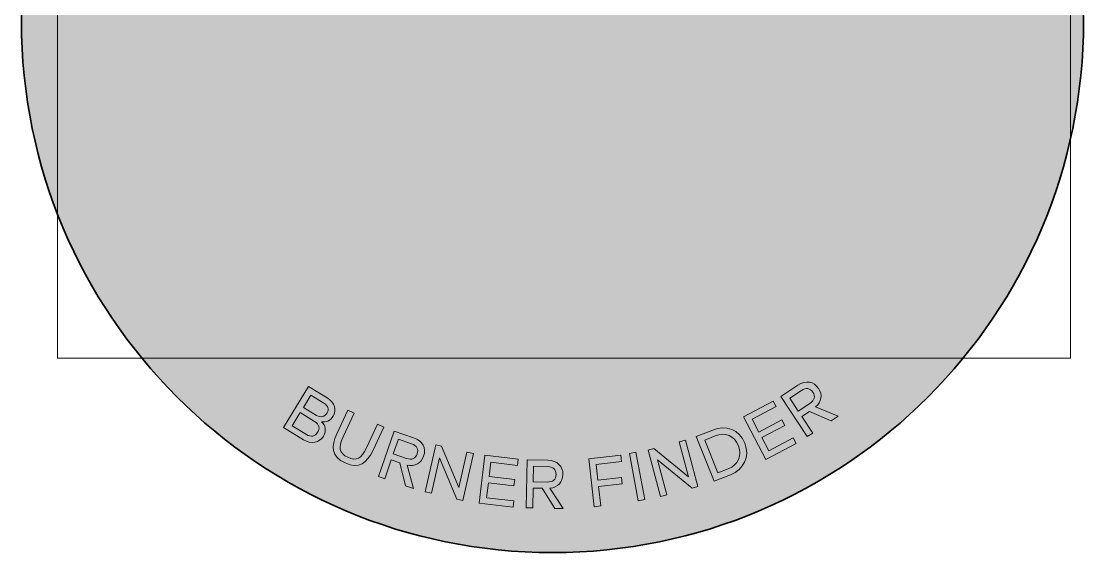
# Model space of a CAD drawing. Header units: millimetres. Extents: x 134.4 to 194.4, y -257.3 to -197.3.
# Drawn here: x 134.4 to 194.4, y -257.3 to -227.3 of the extents above; entities that cross this region are included whole.
import ezdxf

# ---------------------------------------------------------------- set-up
doc = ezdxf.new("R2010")
doc.units = ezdxf.units.MM
doc.header["$MEASUREMENT"] = 0
doc.layers.add('Layer 1', color=7, linetype='Continuous', lineweight=0)
picture_1 = doc.add_image_def('image1.png', size_in_pixel=(2001, 1330))

# ---------------------------------------------------------------- blocks, each defined once
blk = doc.blocks.new('Block_1')
at = {"layer": 'Layer 1'}
h = blk.add_hatch(color=250, dxfattribs=at)
h.dxf.hatch_style = 2
edge = h.paths.add_edge_path()
edge.add_spline(control_points=[(178.32, -249.282), (178.32, -249.282), (178.977, -248.847), (178.977, -248.847), (179.242, -248.671), (179.296, -248.45), (179.139, -248.213), (178.983, -247.977), (178.758, -247.94), (178.492, -248.115), (178.492, -248.115), (177.836, -248.551), (177.836, -248.551), (177.836, -248.551), (178.32, -249.282), (178.32, -249.282)], knot_values=[0, 0, 0, 0, 1, 1, 1, 2, 2, 2, 3, 3, 3, 4, 4, 4, 5, 5, 5, 5], degree=3, periodic=0)
edge = h.paths.add_edge_path()
edge.add_spline(control_points=[(178.947, -249.294), (178.947, -249.294), (178.517, -249.579), (178.517, -249.579), (178.517, -249.579), (179.138, -250.517), (179.138, -250.517), (179.138, -250.517), (178.828, -250.723), (178.828, -250.723), (178.828, -250.723), (177.328, -248.459), (177.328, -248.459), (177.328, -248.459), (178.295, -247.818), (178.295, -247.818), (178.748, -247.518), (179.203, -247.608), (179.463, -247.999), (179.696, -248.352), (179.642, -248.755), (179.3, -249.047), (179.3, -249.047), (180.572, -249.568), (180.572, -249.568), (180.572, -249.568), (180.177, -249.83), (180.177, -249.83), (180.177, -249.83), (178.947, -249.294), (178.947, -249.294)], knot_values=[0, 0, 0, 0, 1, 1, 1, 2, 2, 2, 3, 3, 3, 4, 4, 4, 5, 5, 5, 6, 6, 6, 7, 7, 7, 8, 8, 8, 9, 9, 9, 10, 10, 10, 10], degree=3, periodic=0)
h = blk.add_hatch(color=250, dxfattribs=at)
h.dxf.hatch_style = 2
edge = h.paths.add_edge_path()
edge.add_spline(control_points=[(150.789, -248.384), (150.789, -248.384), (150.369, -249.07), (150.369, -249.07), (150.369, -249.07), (151.104, -249.52), (151.104, -249.52), (151.349, -249.671), (151.56, -249.609), (151.706, -249.37), (151.826, -249.175), (151.769, -248.985), (151.524, -248.835), (151.524, -248.835), (150.789, -248.384), (150.789, -248.384)], knot_values=[0, 0, 0, 0, 1, 1, 1, 2, 2, 2, 3, 3, 3, 4, 4, 4, 5, 5, 5, 5], degree=3, periodic=0)
edge = h.paths.add_edge_path()
edge.add_spline(control_points=[(151.169, -250.476), (151.313, -250.241), (151.259, -250.025), (150.997, -249.865), (150.997, -249.865), (150.186, -249.368), (150.186, -249.368), (150.186, -249.368), (149.733, -250.106), (149.733, -250.106), (149.733, -250.106), (150.545, -250.603), (150.545, -250.603), (150.806, -250.763), (151.025, -250.711), (151.169, -250.476)], knot_values=[0, 0, 0, 0, 1, 1, 1, 2, 2, 2, 3, 3, 3, 4, 4, 4, 5, 5, 5, 5], degree=3, periodic=0)
edge = h.paths.add_edge_path()
edge.add_spline(control_points=[(151.492, -250.692), (151.263, -251.066), (150.812, -251.177), (150.362, -250.901), (150.362, -250.901), (149.233, -250.209), (149.233, -250.209), (149.233, -250.209), (150.654, -247.892), (150.654, -247.892), (150.654, -247.892), (151.707, -248.537), (151.707, -248.537), (152.143, -248.805), (152.256, -249.215), (152.037, -249.573), (151.885, -249.821), (151.641, -249.936), (151.379, -249.88), (151.63, -250.103), (151.671, -250.401), (151.492, -250.692)], knot_values=[0, 0, 0, 0, 1, 1, 1, 2, 2, 2, 3, 3, 3, 4, 4, 4, 5, 5, 5, 6, 6, 6, 7, 7, 7, 7], degree=3, periodic=0)
h = blk.add_hatch(color=250, dxfattribs=at)
h.dxf.hatch_style = 2
edge = h.paths.add_edge_path()
edge.add_spline(control_points=[(178.031, -250.797), (178.031, -250.797), (178.194, -251.105), (178.194, -251.105), (178.194, -251.105), (176.494, -252.005), (176.494, -252.005), (176.494, -252.005), (175.224, -249.605), (175.224, -249.605), (175.224, -249.605), (176.897, -248.72), (176.897, -248.72), (176.897, -248.72), (177.06, -249.028), (177.06, -249.028), (177.06, -249.028), (175.716, -249.739), (175.716, -249.739), (175.716, -249.739), (176.099, -250.463), (176.099, -250.463), (176.099, -250.463), (177.388, -249.781), (177.388, -249.781), (177.388, -249.781), (177.552, -250.089), (177.552, -250.089), (177.552, -250.089), (176.262, -250.771), (176.262, -250.771), (176.262, -250.771), (176.66, -251.522), (176.66, -251.522), (176.66, -251.522), (178.031, -250.797), (178.031, -250.797)], knot_values=[0, 0, 0, 0, 1, 1, 1, 2, 2, 2, 3, 3, 3, 4, 4, 4, 5, 5, 5, 6, 6, 6, 7, 7, 7, 8, 8, 8, 9, 9, 9, 10, 10, 10, 11, 11, 11, 12, 12, 12, 12], degree=3, periodic=0)
h = blk.add_hatch(color=250, dxfattribs=at)
h.dxf.hatch_style = 2
edge = h.paths.add_edge_path()
edge.add_spline(control_points=[(152.251, -250.567), (152.251, -250.567), (152.881, -249.23), (152.881, -249.23), (152.881, -249.23), (153.232, -249.395), (153.232, -249.395), (153.232, -249.395), (152.602, -250.732), (152.602, -250.732), (152.315, -251.343), (152.388, -251.66), (152.869, -251.887), (153.346, -252.112), (153.638, -251.975), (153.929, -251.357), (153.929, -251.357), (154.558, -250.02), (154.558, -250.02), (154.558, -250.02), (154.909, -250.185), (154.909, -250.185), (154.909, -250.185), (154.28, -251.522), (154.28, -251.522), (153.964, -252.192), (153.503, -252.58), (152.717, -252.21), (151.941, -251.844), (151.929, -251.251), (152.251, -250.567)], knot_values=[0, 0, 0, 0, 1, 1, 1, 2, 2, 2, 3, 3, 3, 4, 4, 4, 5, 5, 5, 6, 6, 6, 7, 7, 7, 8, 8, 8, 9, 9, 9, 10, 10, 10, 10], degree=3, periodic=0)
h = blk.add_hatch(color=250, dxfattribs=at)
h.dxf.hatch_style = 2
edge = h.paths.add_edge_path()
edge.add_spline(control_points=[(174.934, -251.232), (174.708, -250.665), (174.195, -250.448), (173.615, -250.679), (173.615, -250.679), (173.031, -250.912), (173.031, -250.912), (173.031, -250.912), (173.772, -252.773), (173.772, -252.773), (173.772, -252.773), (174.356, -252.54), (174.356, -252.54), (174.937, -252.309), (175.16, -251.798), (174.934, -251.232)], knot_values=[0, 0, 0, 0, 1, 1, 1, 2, 2, 2, 3, 3, 3, 4, 4, 4, 5, 5, 5, 5], degree=3, periodic=0)
edge = h.paths.add_edge_path()
edge.add_spline(control_points=[(175.295, -251.088), (175.602, -251.86), (175.242, -252.572), (174.489, -252.872), (174.489, -252.872), (173.558, -253.243), (173.558, -253.243), (173.558, -253.243), (172.552, -250.718), (172.552, -250.718), (172.552, -250.718), (173.483, -250.347), (173.483, -250.347), (174.236, -250.047), (174.987, -250.316), (175.295, -251.088)], knot_values=[0, 0, 0, 0, 1, 1, 1, 2, 2, 2, 3, 3, 3, 4, 4, 4, 5, 5, 5, 5], degree=3, periodic=0)
h = blk.add_hatch(color=250, dxfattribs=at)
h.dxf.hatch_style = 2
edge = h.paths.add_edge_path()
edge.add_spline(control_points=[(155.441, -251.695), (155.441, -251.695), (156.186, -251.952), (156.186, -251.952), (156.487, -252.055), (156.696, -251.963), (156.788, -251.695), (156.88, -251.427), (156.773, -251.226), (156.472, -251.122), (156.472, -251.122), (155.727, -250.865), (155.727, -250.865), (155.727, -250.865), (155.441, -251.695), (155.441, -251.695)], knot_values=[0, 0, 0, 0, 1, 1, 1, 2, 2, 2, 3, 3, 3, 4, 4, 4, 5, 5, 5, 5], degree=3, periodic=0)
edge = h.paths.add_edge_path()
edge.add_spline(control_points=[(155.813, -252.201), (155.813, -252.201), (155.325, -252.033), (155.325, -252.033), (155.325, -252.033), (154.958, -253.097), (154.958, -253.097), (154.958, -253.097), (154.605, -252.976), (154.605, -252.976), (154.605, -252.976), (155.491, -250.406), (155.491, -250.406), (155.491, -250.406), (156.589, -250.784), (156.589, -250.784), (157.103, -250.961), (157.308, -251.377), (157.155, -251.821), (157.017, -252.222), (156.664, -252.424), (156.224, -252.33), (156.224, -252.33), (156.584, -253.658), (156.584, -253.658), (156.584, -253.658), (156.136, -253.503), (156.136, -253.503), (156.136, -253.503), (155.813, -252.201), (155.813, -252.201)], knot_values=[0, 0, 0, 0, 1, 1, 1, 2, 2, 2, 3, 3, 3, 4, 4, 4, 5, 5, 5, 6, 6, 6, 7, 7, 7, 8, 8, 8, 9, 9, 9, 10, 10, 10, 10], degree=3, periodic=0)
h = blk.add_hatch(color=250, dxfattribs=at)
h.dxf.hatch_style = 2
edge = h.paths.add_edge_path()
edge.add_spline(control_points=[(159.964, -251.673), (159.964, -251.673), (159.361, -254.322), (159.361, -254.322), (159.361, -254.322), (159.032, -254.247), (159.032, -254.247), (159.032, -254.247), (158.052, -251.926), (158.052, -251.926), (158.052, -251.926), (157.598, -253.921), (157.598, -253.921), (157.598, -253.921), (157.235, -253.838), (157.235, -253.838), (157.235, -253.838), (157.837, -251.189), (157.837, -251.189), (157.837, -251.189), (158.166, -251.264), (158.166, -251.264), (158.166, -251.264), (159.147, -253.585), (159.147, -253.585), (159.147, -253.585), (159.601, -251.591), (159.601, -251.591), (159.601, -251.591), (159.964, -251.673), (159.964, -251.673)], knot_values=[0, 0, 0, 0, 1, 1, 1, 2, 2, 2, 3, 3, 3, 4, 4, 4, 5, 5, 5, 6, 6, 6, 7, 7, 7, 8, 8, 8, 9, 9, 9, 10, 10, 10, 10], degree=3, periodic=0)
h = blk.add_hatch(color=250, dxfattribs=at)
h.dxf.hatch_style = 2
edge = h.paths.add_edge_path()
edge.add_spline(control_points=[(171.943, -250.922), (171.943, -250.922), (172.648, -253.545), (172.648, -253.545), (172.648, -253.545), (172.322, -253.632), (172.322, -253.632), (172.322, -253.632), (170.372, -252.039), (170.372, -252.039), (170.372, -252.039), (170.902, -254.013), (170.902, -254.013), (170.902, -254.013), (170.543, -254.11), (170.543, -254.11), (170.543, -254.11), (169.838, -251.487), (169.838, -251.487), (169.838, -251.487), (170.164, -251.4), (170.164, -251.4), (170.164, -251.4), (172.114, -252.993), (172.114, -252.993), (172.114, -252.993), (171.584, -251.019), (171.584, -251.019), (171.584, -251.019), (171.943, -250.922), (171.943, -250.922)], knot_values=[0, 0, 0, 0, 1, 1, 1, 2, 2, 2, 3, 3, 3, 4, 4, 4, 5, 5, 5, 6, 6, 6, 7, 7, 7, 8, 8, 8, 9, 9, 9, 10, 10, 10, 10], degree=3, periodic=0)
h = blk.add_hatch(color=250, dxfattribs=at)
h.dxf.hatch_style = 2
edge = h.paths.add_edge_path()
edge.add_spline(control_points=[(162.253, -254.353), (162.253, -254.353), (162.211, -254.7), (162.211, -254.7), (162.211, -254.7), (160.3, -254.473), (160.3, -254.473), (160.3, -254.473), (160.62, -251.776), (160.62, -251.776), (160.62, -251.776), (162.501, -251.999), (162.501, -251.999), (162.501, -251.999), (162.46, -252.346), (162.46, -252.346), (162.46, -252.346), (160.949, -252.166), (160.949, -252.166), (160.949, -252.166), (160.852, -252.98), (160.852, -252.98), (160.852, -252.98), (162.301, -253.151), (162.301, -253.151), (162.301, -253.151), (162.26, -253.498), (162.26, -253.498), (162.26, -253.498), (160.811, -253.326), (160.811, -253.326), (160.811, -253.326), (160.711, -254.17), (160.711, -254.17), (160.711, -254.17), (162.253, -254.353), (162.253, -254.353)], knot_values=[0, 0, 0, 0, 1, 1, 1, 2, 2, 2, 3, 3, 3, 4, 4, 4, 5, 5, 5, 6, 6, 6, 7, 7, 7, 8, 8, 8, 9, 9, 9, 10, 10, 10, 11, 11, 11, 12, 12, 12, 12], degree=3, periodic=0)
h = blk.add_hatch(color=250, dxfattribs=at)
h.dxf.hatch_style = 2
edge = h.paths.add_edge_path()
edge.add_spline(control_points=[(163.352, -253.269), (163.352, -253.269), (164.14, -253.285), (164.14, -253.285), (164.458, -253.292), (164.628, -253.14), (164.634, -252.857), (164.64, -252.573), (164.476, -252.415), (164.158, -252.408), (164.158, -252.408), (163.37, -252.391), (163.37, -252.391), (163.37, -252.391), (163.352, -253.269), (163.352, -253.269)], knot_values=[0, 0, 0, 0, 1, 1, 1, 2, 2, 2, 3, 3, 3, 4, 4, 4, 5, 5, 5, 5], degree=3, periodic=0)
edge = h.paths.add_edge_path()
edge.add_spline(control_points=[(163.86, -253.637), (163.86, -253.637), (163.344, -253.626), (163.344, -253.626), (163.344, -253.626), (163.321, -254.751), (163.321, -254.751), (163.321, -254.751), (162.948, -254.743), (162.948, -254.743), (162.948, -254.743), (163.005, -252.027), (163.005, -252.027), (163.005, -252.027), (164.165, -252.051), (164.165, -252.051), (164.709, -252.062), (165.032, -252.395), (165.022, -252.865), (165.013, -253.288), (164.739, -253.589), (164.291, -253.634), (164.291, -253.634), (165.04, -254.787), (165.04, -254.787), (165.04, -254.787), (164.567, -254.777), (164.567, -254.777), (164.567, -254.777), (163.86, -253.637), (163.86, -253.637)], knot_values=[0, 0, 0, 0, 1, 1, 1, 2, 2, 2, 3, 3, 3, 4, 4, 4, 5, 5, 5, 6, 6, 6, 7, 7, 7, 8, 8, 8, 9, 9, 9, 10, 10, 10, 10], degree=3, periodic=0)
h = blk.add_hatch(color=250, dxfattribs=at)
h.dxf.hatch_style = 2
edge = h.paths.add_edge_path()
edge.add_spline(control_points=[(166.895, -252.287), (166.895, -252.287), (166.998, -253.185), (166.998, -253.185), (166.998, -253.185), (168.327, -253.033), (168.327, -253.033), (168.327, -253.033), (168.367, -253.38), (168.367, -253.38), (168.367, -253.38), (167.037, -253.532), (167.037, -253.532), (167.037, -253.532), (167.164, -254.638), (167.164, -254.638), (167.164, -254.638), (166.794, -254.681), (166.794, -254.681), (166.794, -254.681), (166.485, -251.983), (166.485, -251.983), (166.485, -251.983), (168.296, -251.775), (168.296, -251.775), (168.296, -251.775), (168.336, -252.122), (168.336, -252.122), (168.336, -252.122), (166.895, -252.287), (166.895, -252.287)], knot_values=[0, 0, 0, 0, 1, 1, 1, 2, 2, 2, 3, 3, 3, 4, 4, 4, 5, 5, 5, 6, 6, 6, 7, 7, 7, 8, 8, 8, 9, 9, 9, 10, 10, 10, 10], degree=3, periodic=0)
h = blk.add_hatch(color=250, dxfattribs=at)
h.dxf.hatch_style = 2
edge = h.paths.add_edge_path()
edge.add_spline(control_points=[(169.645, -254.276), (169.645, -254.276), (169.279, -254.343), (169.279, -254.343), (169.279, -254.343), (168.785, -251.672), (168.785, -251.672), (168.785, -251.672), (169.151, -251.604), (169.151, -251.604), (169.151, -251.604), (169.645, -254.276), (169.645, -254.276)], knot_values=[0, 0, 0, 0, 1, 1, 1, 2, 2, 2, 3, 3, 3, 4, 4, 4, 4], degree=3, periodic=0)
for points, knots in [([(178.947, -249.294), (178.947, -249.294), (178.517, -249.579), (178.517, -249.579), (178.517, -249.579), (179.138, -250.517), (179.138, -250.517), (179.138, -250.517), (178.828, -250.723), (178.828, -250.723), (178.828, -250.723), (177.328, -248.459), (177.328, -248.459), (177.328, -248.459), (178.295, -247.818), (178.295, -247.818), (178.748, -247.518), (179.203, -247.608), (179.463, -247.999), (179.696, -248.352), (179.642, -248.755), (179.3, -249.047), (179.3, -249.047), (180.572, -249.568), (180.572, -249.568), (180.572, -249.568), (180.177, -249.83), (180.177, -249.83), (180.177, -249.83), (178.947, -249.294), (178.947, -249.294)], [0, 0, 0, 0, 1, 1, 1, 2, 2, 2, 3, 3, 3, 4, 4, 4, 5, 5, 5, 6, 6, 6, 7, 7, 7, 8, 8, 8, 9, 9, 9, 10, 10, 10, 10]), ([(151.492, -250.692), (151.263, -251.066), (150.812, -251.177), (150.362, -250.901), (150.362, -250.901), (149.233, -250.209), (149.233, -250.209), (149.233, -250.209), (150.654, -247.892), (150.654, -247.892), (150.654, -247.892), (151.707, -248.537), (151.707, -248.537), (152.143, -248.805), (152.256, -249.215), (152.037, -249.573), (151.885, -249.821), (151.641, -249.936), (151.379, -249.88), (151.63, -250.103), (151.671, -250.401), (151.492, -250.692)], [0, 0, 0, 0, 1, 1, 1, 2, 2, 2, 3, 3, 3, 4, 4, 4, 5, 5, 5, 6, 6, 6, 7, 7, 7, 7]), ([(150.789, -248.384), (150.789, -248.384), (150.369, -249.07), (150.369, -249.07), (150.369, -249.07), (151.104, -249.52), (151.104, -249.52), (151.349, -249.671), (151.56, -249.609), (151.706, -249.37), (151.826, -249.175), (151.769, -248.985), (151.524, -248.835), (151.524, -248.835), (150.789, -248.384), (150.789, -248.384)], [0, 0, 0, 0, 1, 1, 1, 2, 2, 2, 3, 3, 3, 4, 4, 4, 5, 5, 5, 5]), ([(178.32, -249.282), (178.32, -249.282), (178.977, -248.847), (178.977, -248.847), (179.242, -248.671), (179.296, -248.45), (179.139, -248.213), (178.983, -247.977), (178.758, -247.94), (178.492, -248.115), (178.492, -248.115), (177.836, -248.551), (177.836, -248.551), (177.836, -248.551), (178.32, -249.282), (178.32, -249.282)], [0, 0, 0, 0, 1, 1, 1, 2, 2, 2, 3, 3, 3, 4, 4, 4, 5, 5, 5, 5]), ([(178.031, -250.797), (178.031, -250.797), (178.194, -251.105), (178.194, -251.105), (178.194, -251.105), (176.494, -252.005), (176.494, -252.005), (176.494, -252.005), (175.224, -249.605), (175.224, -249.605), (175.224, -249.605), (176.897, -248.72), (176.897, -248.72), (176.897, -248.72), (177.06, -249.028), (177.06, -249.028), (177.06, -249.028), (175.716, -249.739), (175.716, -249.739), (175.716, -249.739), (176.099, -250.463), (176.099, -250.463), (176.099, -250.463), (177.388, -249.781), (177.388, -249.781), (177.388, -249.781), (177.552, -250.089), (177.552, -250.089), (177.552, -250.089), (176.262, -250.771), (176.262, -250.771), (176.262, -250.771), (176.66, -251.522), (176.66, -251.522), (176.66, -251.522), (178.031, -250.797), (178.031, -250.797)], [0, 0, 0, 0, 1, 1, 1, 2, 2, 2, 3, 3, 3, 4, 4, 4, 5, 5, 5, 6, 6, 6, 7, 7, 7, 8, 8, 8, 9, 9, 9, 10, 10, 10, 11, 11, 11, 12, 12, 12, 12]), ([(151.169, -250.476), (151.313, -250.241), (151.259, -250.025), (150.997, -249.865), (150.997, -249.865), (150.186, -249.368), (150.186, -249.368), (150.186, -249.368), (149.733, -250.106), (149.733, -250.106), (149.733, -250.106), (150.545, -250.603), (150.545, -250.603), (150.806, -250.763), (151.025, -250.711), (151.169, -250.476)], [0, 0, 0, 0, 1, 1, 1, 2, 2, 2, 3, 3, 3, 4, 4, 4, 5, 5, 5, 5]), ([(152.251, -250.567), (152.251, -250.567), (152.881, -249.23), (152.881, -249.23), (152.881, -249.23), (153.232, -249.395), (153.232, -249.395), (153.232, -249.395), (152.602, -250.732), (152.602, -250.732), (152.315, -251.343), (152.388, -251.66), (152.869, -251.887), (153.346, -252.112), (153.638, -251.975), (153.929, -251.357), (153.929, -251.357), (154.558, -250.02), (154.558, -250.02), (154.558, -250.02), (154.909, -250.185), (154.909, -250.185), (154.909, -250.185), (154.28, -251.522), (154.28, -251.522), (153.964, -252.192), (153.503, -252.58), (152.717, -252.21), (151.941, -251.844), (151.929, -251.251), (152.251, -250.567)], [0, 0, 0, 0, 1, 1, 1, 2, 2, 2, 3, 3, 3, 4, 4, 4, 5, 5, 5, 6, 6, 6, 7, 7, 7, 8, 8, 8, 9, 9, 9, 10, 10, 10, 10]), ([(175.295, -251.088), (175.602, -251.86), (175.242, -252.572), (174.489, -252.872), (174.489, -252.872), (173.558, -253.243), (173.558, -253.243), (173.558, -253.243), (172.552, -250.718), (172.552, -250.718), (172.552, -250.718), (173.483, -250.347), (173.483, -250.347), (174.236, -250.047), (174.987, -250.316), (175.295, -251.088)], [0, 0, 0, 0, 1, 1, 1, 2, 2, 2, 3, 3, 3, 4, 4, 4, 5, 5, 5, 5]), ([(155.813, -252.201), (155.813, -252.201), (155.325, -252.033), (155.325, -252.033), (155.325, -252.033), (154.958, -253.097), (154.958, -253.097), (154.958, -253.097), (154.605, -252.976), (154.605, -252.976), (154.605, -252.976), (155.491, -250.406), (155.491, -250.406), (155.491, -250.406), (156.589, -250.784), (156.589, -250.784), (157.103, -250.961), (157.308, -251.377), (157.155, -251.821), (157.017, -252.222), (156.664, -252.424), (156.224, -252.33), (156.224, -252.33), (156.584, -253.658), (156.584, -253.658), (156.584, -253.658), (156.136, -253.503), (156.136, -253.503), (156.136, -253.503), (155.813, -252.201), (155.813, -252.201)], [0, 0, 0, 0, 1, 1, 1, 2, 2, 2, 3, 3, 3, 4, 4, 4, 5, 5, 5, 6, 6, 6, 7, 7, 7, 8, 8, 8, 9, 9, 9, 10, 10, 10, 10]), ([(155.441, -251.695), (155.441, -251.695), (156.186, -251.952), (156.186, -251.952), (156.487, -252.055), (156.696, -251.963), (156.788, -251.695), (156.88, -251.427), (156.773, -251.226), (156.472, -251.122), (156.472, -251.122), (155.727, -250.865), (155.727, -250.865), (155.727, -250.865), (155.441, -251.695), (155.441, -251.695)], [0, 0, 0, 0, 1, 1, 1, 2, 2, 2, 3, 3, 3, 4, 4, 4, 5, 5, 5, 5]), ([(174.934, -251.232), (174.708, -250.665), (174.195, -250.448), (173.615, -250.679), (173.615, -250.679), (173.031, -250.912), (173.031, -250.912), (173.031, -250.912), (173.772, -252.773), (173.772, -252.773), (173.772, -252.773), (174.356, -252.54), (174.356, -252.54), (174.937, -252.309), (175.16, -251.798), (174.934, -251.232)], [0, 0, 0, 0, 1, 1, 1, 2, 2, 2, 3, 3, 3, 4, 4, 4, 5, 5, 5, 5]), ([(159.964, -251.673), (159.964, -251.673), (159.361, -254.322), (159.361, -254.322), (159.361, -254.322), (159.032, -254.247), (159.032, -254.247), (159.032, -254.247), (158.052, -251.926), (158.052, -251.926), (158.052, -251.926), (157.598, -253.921), (157.598, -253.921), (157.598, -253.921), (157.235, -253.838), (157.235, -253.838), (157.235, -253.838), (157.837, -251.189), (157.837, -251.189), (157.837, -251.189), (158.166, -251.264), (158.166, -251.264), (158.166, -251.264), (159.147, -253.585), (159.147, -253.585), (159.147, -253.585), (159.601, -251.591), (159.601, -251.591), (159.601, -251.591), (159.964, -251.673), (159.964, -251.673)], [0, 0, 0, 0, 1, 1, 1, 2, 2, 2, 3, 3, 3, 4, 4, 4, 5, 5, 5, 6, 6, 6, 7, 7, 7, 8, 8, 8, 9, 9, 9, 10, 10, 10, 10]), ([(171.943, -250.922), (171.943, -250.922), (172.648, -253.545), (172.648, -253.545), (172.648, -253.545), (172.322, -253.632), (172.322, -253.632), (172.322, -253.632), (170.372, -252.039), (170.372, -252.039), (170.372, -252.039), (170.902, -254.013), (170.902, -254.013), (170.902, -254.013), (170.543, -254.11), (170.543, -254.11), (170.543, -254.11), (169.838, -251.487), (169.838, -251.487), (169.838, -251.487), (170.164, -251.4), (170.164, -251.4), (170.164, -251.4), (172.114, -252.993), (172.114, -252.993), (172.114, -252.993), (171.584, -251.019), (171.584, -251.019), (171.584, -251.019), (171.943, -250.922), (171.943, -250.922)], [0, 0, 0, 0, 1, 1, 1, 2, 2, 2, 3, 3, 3, 4, 4, 4, 5, 5, 5, 6, 6, 6, 7, 7, 7, 8, 8, 8, 9, 9, 9, 10, 10, 10, 10]), ([(162.253, -254.353), (162.253, -254.353), (162.211, -254.7), (162.211, -254.7), (162.211, -254.7), (160.3, -254.473), (160.3, -254.473), (160.3, -254.473), (160.62, -251.776), (160.62, -251.776), (160.62, -251.776), (162.501, -251.999), (162.501, -251.999), (162.501, -251.999), (162.46, -252.346), (162.46, -252.346), (162.46, -252.346), (160.949, -252.166), (160.949, -252.166), (160.949, -252.166), (160.852, -252.98), (160.852, -252.98), (160.852, -252.98), (162.301, -253.151), (162.301, -253.151), (162.301, -253.151), (162.26, -253.498), (162.26, -253.498), (162.26, -253.498), (160.811, -253.326), (160.811, -253.326), (160.811, -253.326), (160.711, -254.17), (160.711, -254.17), (160.711, -254.17), (162.253, -254.353), (162.253, -254.353)], [0, 0, 0, 0, 1, 1, 1, 2, 2, 2, 3, 3, 3, 4, 4, 4, 5, 5, 5, 6, 6, 6, 7, 7, 7, 8, 8, 8, 9, 9, 9, 10, 10, 10, 11, 11, 11, 12, 12, 12, 12]), ([(163.86, -253.637), (163.86, -253.637), (163.344, -253.626), (163.344, -253.626), (163.344, -253.626), (163.321, -254.751), (163.321, -254.751), (163.321, -254.751), (162.948, -254.743), (162.948, -254.743), (162.948, -254.743), (163.005, -252.027), (163.005, -252.027), (163.005, -252.027), (164.165, -252.051), (164.165, -252.051), (164.709, -252.062), (165.032, -252.395), (165.022, -252.865), (165.013, -253.288), (164.739, -253.589), (164.291, -253.634), (164.291, -253.634), (165.04, -254.787), (165.04, -254.787), (165.04, -254.787), (164.567, -254.777), (164.567, -254.777), (164.567, -254.777), (163.86, -253.637), (163.86, -253.637)], [0, 0, 0, 0, 1, 1, 1, 2, 2, 2, 3, 3, 3, 4, 4, 4, 5, 5, 5, 6, 6, 6, 7, 7, 7, 8, 8, 8, 9, 9, 9, 10, 10, 10, 10]), ([(166.895, -252.287), (166.895, -252.287), (166.998, -253.185), (166.998, -253.185), (166.998, -253.185), (168.327, -253.033), (168.327, -253.033), (168.327, -253.033), (168.367, -253.38), (168.367, -253.38), (168.367, -253.38), (167.037, -253.532), (167.037, -253.532), (167.037, -253.532), (167.164, -254.638), (167.164, -254.638), (167.164, -254.638), (166.794, -254.681), (166.794, -254.681), (166.794, -254.681), (166.485, -251.983), (166.485, -251.983), (166.485, -251.983), (168.296, -251.775), (168.296, -251.775), (168.296, -251.775), (168.336, -252.122), (168.336, -252.122), (168.336, -252.122), (166.895, -252.287), (166.895, -252.287)], [0, 0, 0, 0, 1, 1, 1, 2, 2, 2, 3, 3, 3, 4, 4, 4, 5, 5, 5, 6, 6, 6, 7, 7, 7, 8, 8, 8, 9, 9, 9, 10, 10, 10, 10]), ([(169.645, -254.276), (169.645, -254.276), (169.279, -254.343), (169.279, -254.343), (169.279, -254.343), (168.785, -251.672), (168.785, -251.672), (168.785, -251.672), (169.151, -251.604), (169.151, -251.604), (169.151, -251.604), (169.645, -254.276), (169.645, -254.276)], [0, 0, 0, 0, 1, 1, 1, 2, 2, 2, 3, 3, 3, 4, 4, 4, 4]), ([(163.352, -253.269), (163.352, -253.269), (164.14, -253.285), (164.14, -253.285), (164.458, -253.292), (164.628, -253.14), (164.634, -252.857), (164.64, -252.573), (164.476, -252.415), (164.158, -252.408), (164.158, -252.408), (163.37, -252.391), (163.37, -252.391), (163.37, -252.391), (163.352, -253.269), (163.352, -253.269)], [0, 0, 0, 0, 1, 1, 1, 2, 2, 2, 3, 3, 3, 4, 4, 4, 5, 5, 5, 5])]:
    blk.add_open_spline(points, degree=3, knots=knots, dxfattribs=at)
blk = doc.blocks.new('Block_0')
at = {"layer": 'Layer 1'}
blk.add_blockref('Block_1', (0, 0), dxfattribs=at)

msp = doc.modelspace()

# ---------------------------------------------------------------- hatches: boundary and pattern name
at = {"layer": 'Layer 1'}
h = msp.add_hatch(color=7, dxfattribs=at)
h.dxf.hatch_style = 2
edge = h.paths.add_edge_path()
edge.add_arc((164.435, -227.268), 30, 0, 360)

# ---------------------------------------------------------------- linework, layer by layer
at = {"layer": 'Layer 1', "color": 250, "lineweight": 35}
msp.add_circle((164.435, -227.268), 30, dxfattribs=at)

# ---------------------------------------------------------------- block references
at = {"layer": 'Layer 1'}
msp.add_blockref('Block_0', (0, 0), dxfattribs=at)

# ---------------------------------------------------------------- pictures from other files: only their frames are drawn
image = msp.add_image(picture_1, insert=(136.477, -246.286), size_in_units=(57.224, 38.035), dxfattribs=at)

doc.saveas('drawing.dxf')
